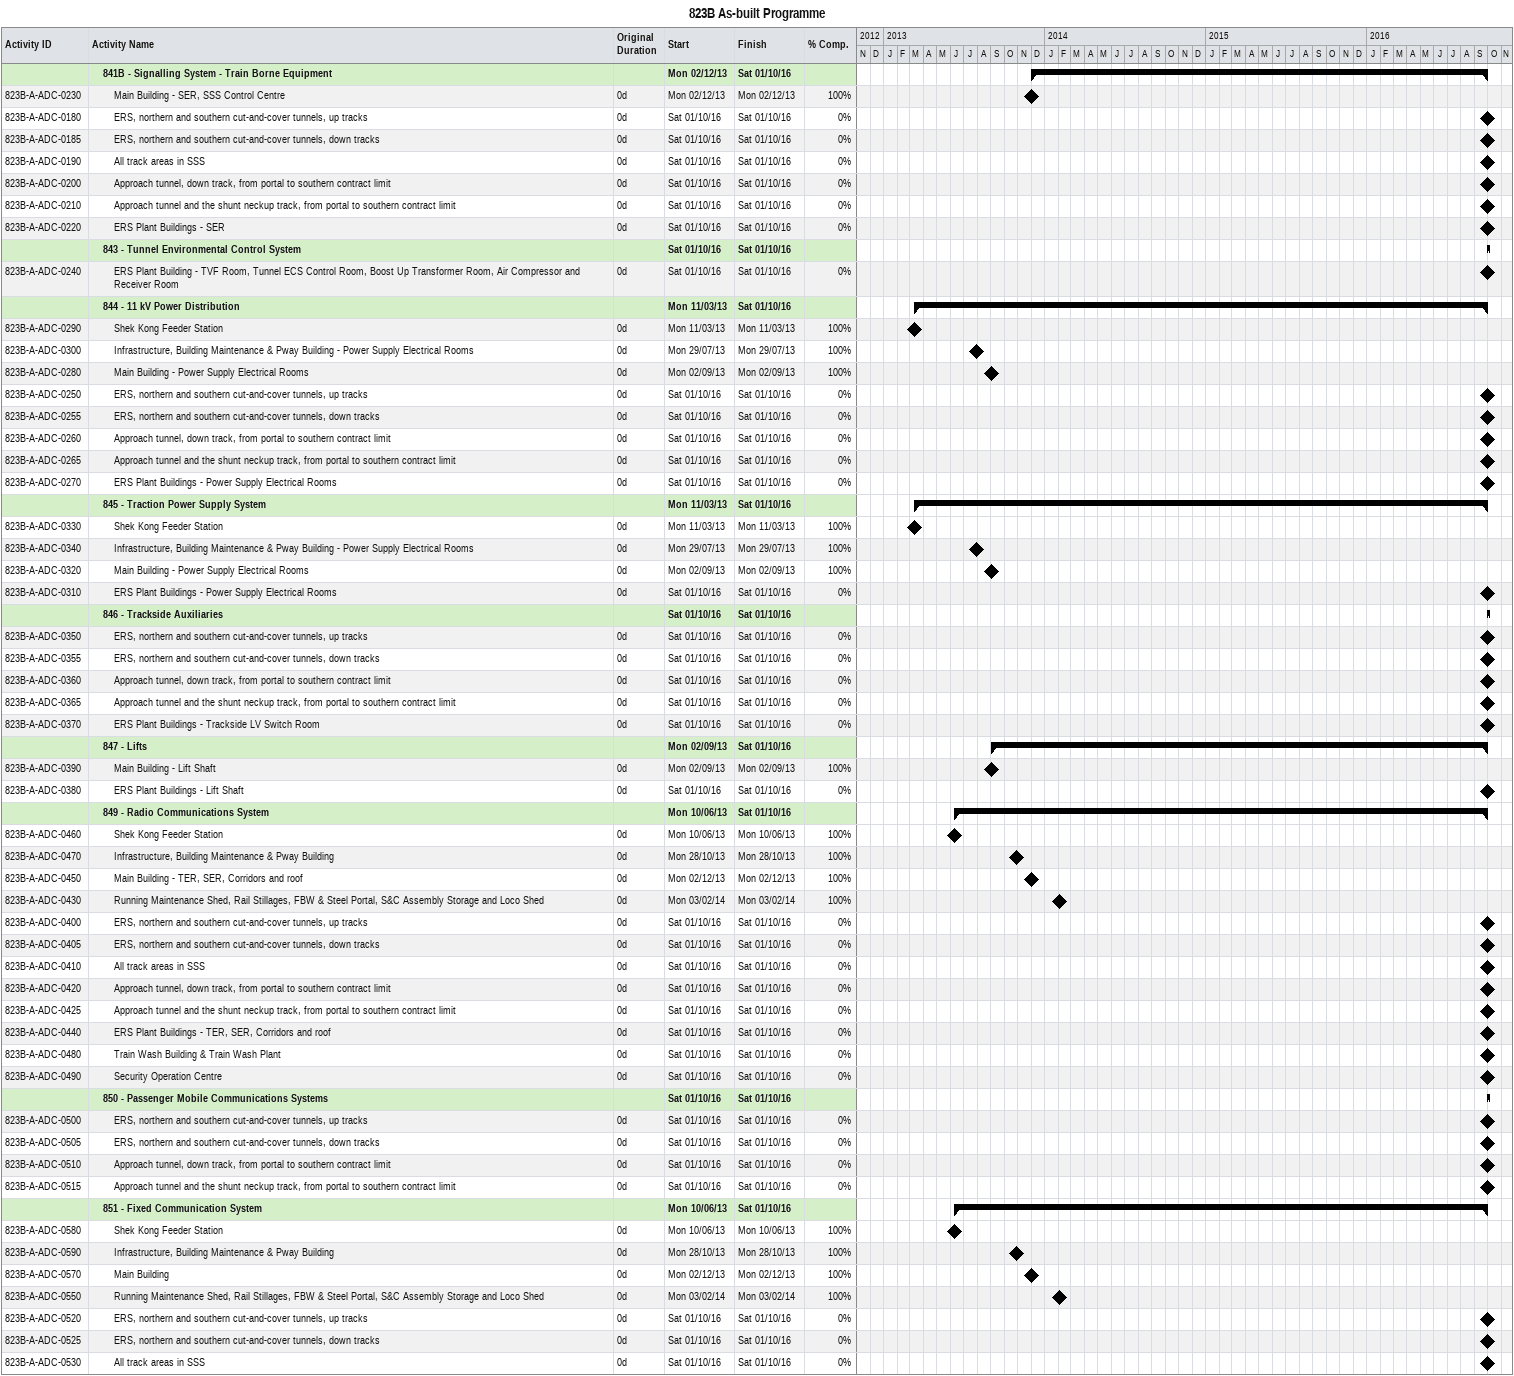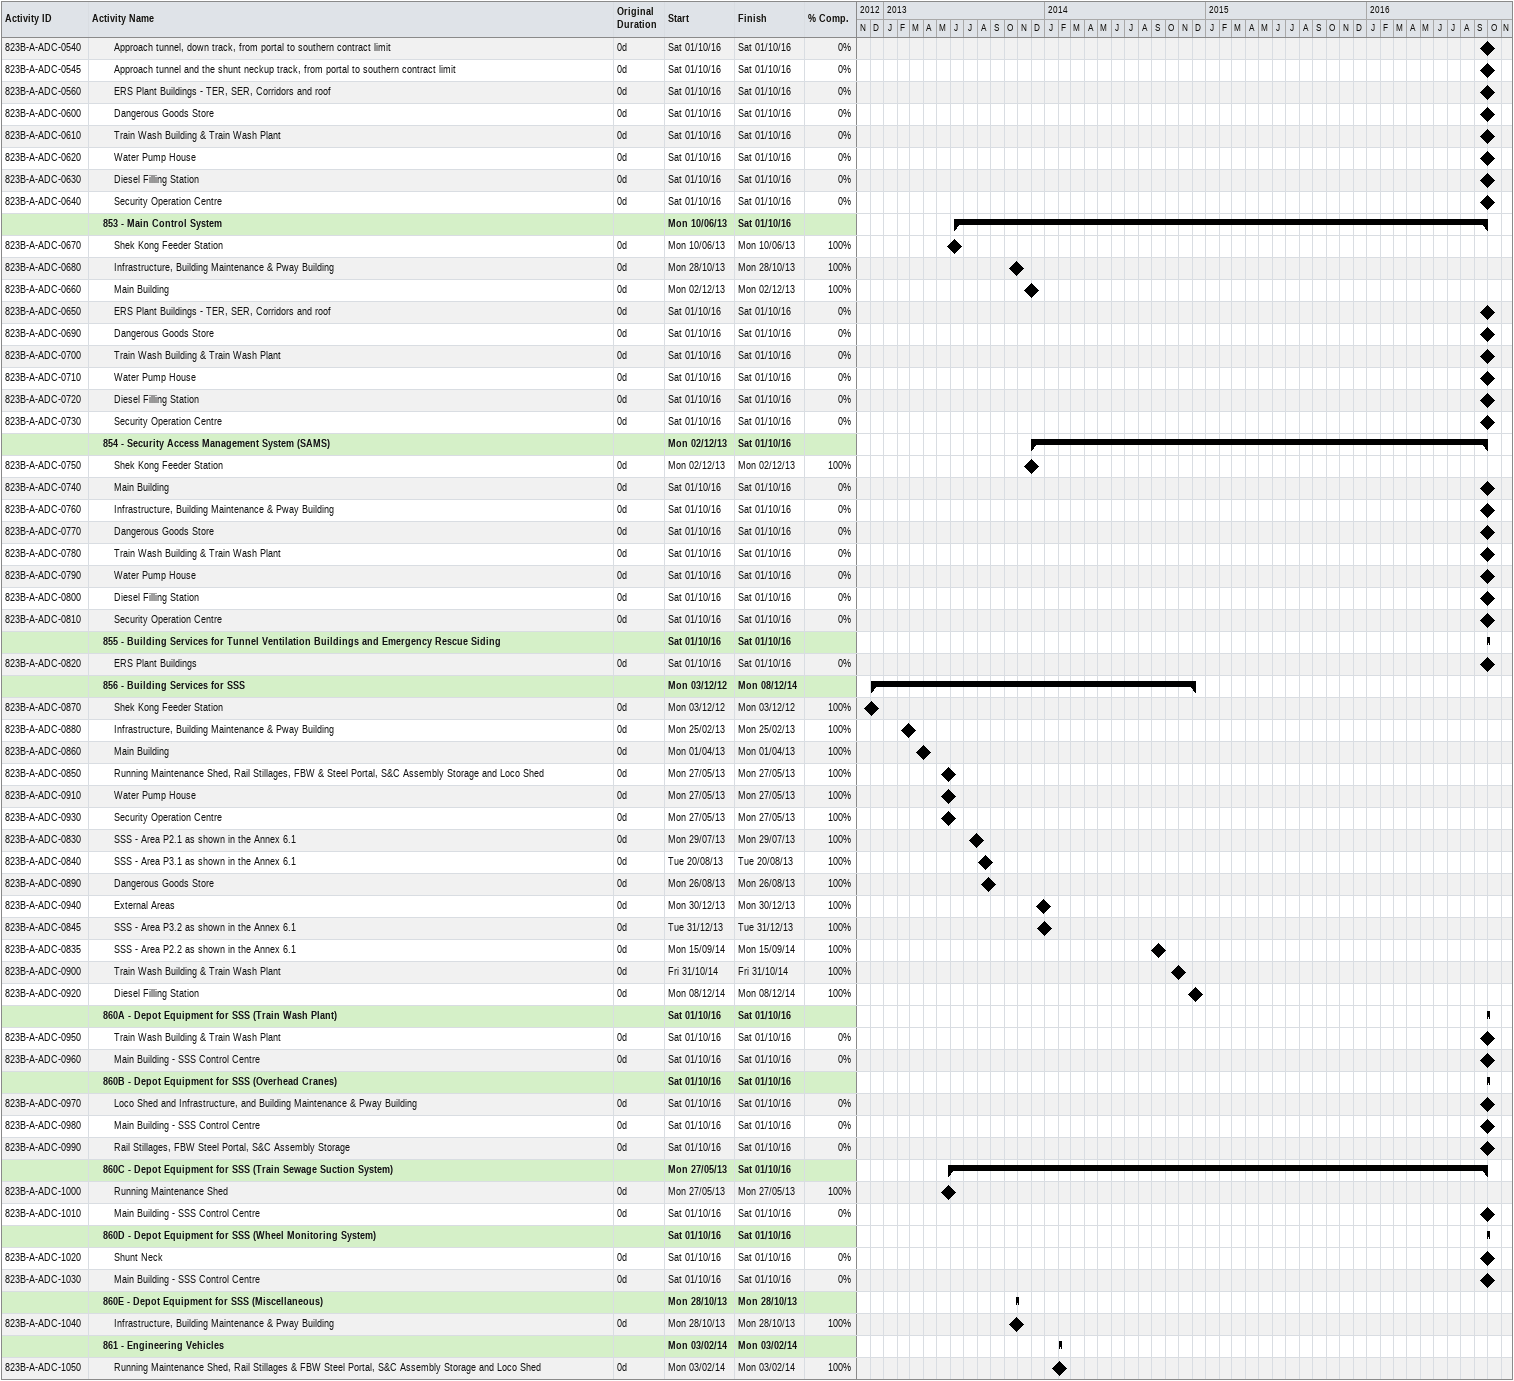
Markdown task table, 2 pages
823B As-built Programme

| ID | Level | Task | Original duration | Start | Finish | % complete |
|---|---|---|---|---|---|---|
|  | 2 | **841B - Signalling System - Train Borne Equipment** |  | 2013-12-02 | 2016-10-01 |  |
| 823B-A-ADC-0230 | 3 | Main Building - SER, SSS Control Centre | 0d | 2013-12-02 | 2013-12-02 | 100 |
| 823B-A-ADC-0180 | 3 | ERS, northern and southern cut-and-cover tunnels, up tracks | 0d | 2016-10-01 | 2016-10-01 | 0 |
| 823B-A-ADC-0185 | 3 | ERS, northern and southern cut-and-cover tunnels, down tracks | 0d | 2016-10-01 | 2016-10-01 | 0 |
| 823B-A-ADC-0190 | 3 | All track areas in SSS | 0d | 2016-10-01 | 2016-10-01 | 0 |
| 823B-A-ADC-0200 | 3 | Approach tunnel, down track, from portal to southern contract limit | 0d | 2016-10-01 | 2016-10-01 | 0 |
| 823B-A-ADC-0210 | 3 | Approach tunnel and the shunt neckup track, from portal to southern contract limit | 0d | 2016-10-01 | 2016-10-01 | 0 |
| 823B-A-ADC-0220 | 3 | ERS Plant Buildings - SER | 0d | 2016-10-01 | 2016-10-01 | 0 |
|  | 2 | **843 - Tunnel Environmental Control System** |  | 2016-10-01 | 2016-10-01 |  |
| 823B-A-ADC-0240 | 3 | ERS Plant Building - TVF Room, Tunnel ECS Control Room, Boost Up Transformer Room, Air Compressor and Receiver Room | 0d | 2016-10-01 | 2016-10-01 | 0 |
|  | 2 | **844 - 11 kV Power Distribution** |  | 2013-03-11 | 2016-10-01 |  |
| 823B-A-ADC-0290 | 3 | Shek Kong Feeder Station | 0d | 2013-03-11 | 2013-03-11 | 100 |
| 823B-A-ADC-0300 | 3 | Infrastructure, Building Maintenance & Pway Building - Power Supply Electrical Rooms | 0d | 2013-07-29 | 2013-07-29 | 100 |
| 823B-A-ADC-0280 | 3 | Main Building - Power Supply Electrical Rooms | 0d | 2013-09-02 | 2013-09-02 | 100 |
| 823B-A-ADC-0250 | 3 | ERS, northern and southern cut-and-cover tunnels, up tracks | 0d | 2016-10-01 | 2016-10-01 | 0 |
| 823B-A-ADC-0255 | 3 | ERS, northern and southern cut-and-cover tunnels, down tracks | 0d | 2016-10-01 | 2016-10-01 | 0 |
| 823B-A-ADC-0260 | 3 | Approach tunnel, down track, from portal to southern contract limit | 0d | 2016-10-01 | 2016-10-01 | 0 |
| 823B-A-ADC-0265 | 3 | Approach tunnel and the shunt neckup track, from portal to southern contract limit | 0d | 2016-10-01 | 2016-10-01 | 0 |
| 823B-A-ADC-0270 | 3 | ERS Plant Buildings - Power Supply Electrical Rooms | 0d | 2016-10-01 | 2016-10-01 | 0 |
|  | 2 | **845 - Traction Power Supply System** |  | 2013-03-11 | 2016-10-01 |  |
| 823B-A-ADC-0330 | 3 | Shek Kong Feeder Station | 0d | 2013-03-11 | 2013-03-11 | 100 |
| 823B-A-ADC-0340 | 3 | Infrastructure, Building Maintenance & Pway Building - Power Supply Electrical Rooms | 0d | 2013-07-29 | 2013-07-29 | 100 |
| 823B-A-ADC-0320 | 3 | Main Building - Power Supply Electrical Rooms | 0d | 2013-09-02 | 2013-09-02 | 100 |
| 823B-A-ADC-0310 | 3 | ERS Plant Buildings - Power Supply Electrical Rooms | 0d | 2016-10-01 | 2016-10-01 | 0 |
|  | 2 | **846 - Trackside Auxiliaries** |  | 2016-10-01 | 2016-10-01 |  |
| 823B-A-ADC-0350 | 3 | ERS, northern and southern cut-and-cover tunnels, up tracks | 0d | 2016-10-01 | 2016-10-01 | 0 |
| 823B-A-ADC-0355 | 3 | ERS, northern and southern cut-and-cover tunnels, down tracks | 0d | 2016-10-01 | 2016-10-01 | 0 |
| 823B-A-ADC-0360 | 3 | Approach tunnel, down track, from portal to southern contract limit | 0d | 2016-10-01 | 2016-10-01 | 0 |
| 823B-A-ADC-0365 | 3 | Approach tunnel and the shunt neckup track, from portal to southern contract limit | 0d | 2016-10-01 | 2016-10-01 | 0 |
| 823B-A-ADC-0370 | 3 | ERS Plant Buildings - Trackside LV Switch Room | 0d | 2016-10-01 | 2016-10-01 | 0 |
|  | 2 | **847 - Lifts** |  | 2013-09-02 | 2016-10-01 |  |
| 823B-A-ADC-0390 | 3 | Main Building - Lift Shaft | 0d | 2013-09-02 | 2013-09-02 | 100 |
| 823B-A-ADC-0380 | 3 | ERS Plant Buildings - Lift Shaft | 0d | 2016-10-01 | 2016-10-01 | 0 |
|  | 2 | **849 - Radio Communications System** |  | 2013-06-10 | 2016-10-01 |  |
| 823B-A-ADC-0460 | 3 | Shek Kong Feeder Station | 0d | 2013-06-10 | 2013-06-10 | 100 |
| 823B-A-ADC-0470 | 3 | Infrastructure, Building Maintenance & Pway Building | 0d | 2013-10-28 | 2013-10-28 | 100 |
| 823B-A-ADC-0450 | 3 | Main Building - TER, SER, Corridors and roof | 0d | 2013-12-02 | 2013-12-02 | 100 |
| 823B-A-ADC-0430 | 3 | Running Maintenance Shed, Rail Stillages, FBW & Steel Portal, S&C Assembly Storage and Loco Shed | 0d | 2014-02-03 | 2014-02-03 | 100 |
| 823B-A-ADC-0400 | 3 | ERS, northern and southern cut-and-cover tunnels, up tracks | 0d | 2016-10-01 | 2016-10-01 | 0 |
| 823B-A-ADC-0405 | 3 | ERS, northern and southern cut-and-cover tunnels, down tracks | 0d | 2016-10-01 | 2016-10-01 | 0 |
| 823B-A-ADC-0410 | 3 | All track areas in SSS | 0d | 2016-10-01 | 2016-10-01 | 0 |
| 823B-A-ADC-0420 | 3 | Approach tunnel, down track, from portal to southern contract limit | 0d | 2016-10-01 | 2016-10-01 | 0 |
| 823B-A-ADC-0425 | 3 | Approach tunnel and the shunt neckup track, from portal to southern contract limit | 0d | 2016-10-01 | 2016-10-01 | 0 |
| 823B-A-ADC-0440 | 3 | ERS Plant Buildings - TER, SER, Corridors and roof | 0d | 2016-10-01 | 2016-10-01 | 0 |
| 823B-A-ADC-0480 | 3 | Train Wash Building & Train Wash Plant | 0d | 2016-10-01 | 2016-10-01 | 0 |
| 823B-A-ADC-0490 | 3 | Security Operation Centre | 0d | 2016-10-01 | 2016-10-01 | 0 |
|  | 2 | **850 - Passenger Mobile Communications Systems** |  | 2016-10-01 | 2016-10-01 |  |
| 823B-A-ADC-0500 | 3 | ERS, northern and southern cut-and-cover tunnels, up tracks | 0d | 2016-10-01 | 2016-10-01 | 0 |
| 823B-A-ADC-0505 | 3 | ERS, northern and southern cut-and-cover tunnels, down tracks | 0d | 2016-10-01 | 2016-10-01 | 0 |
| 823B-A-ADC-0510 | 3 | Approach tunnel, down track, from portal to southern contract limit | 0d | 2016-10-01 | 2016-10-01 | 0 |
| 823B-A-ADC-0515 | 3 | Approach tunnel and the shunt neckup track, from portal to southern contract limit | 0d | 2016-10-01 | 2016-10-01 | 0 |
|  | 2 | **851 - Fixed Communication System** |  | 2013-06-10 | 2016-10-01 |  |
| 823B-A-ADC-0580 | 3 | Shek Kong Feeder Station | 0d | 2013-06-10 | 2013-06-10 | 100 |
| 823B-A-ADC-0590 | 3 | Infrastructure, Building Maintenance & Pway Building | 0d | 2013-10-28 | 2013-10-28 | 100 |
| 823B-A-ADC-0570 | 3 | Main Building | 0d | 2013-12-02 | 2013-12-02 | 100 |
| 823B-A-ADC-0550 | 3 | Running Maintenance Shed, Rail Stillages, FBW & Steel Portal, S&C Assembly Storage and Loco Shed | 0d | 2014-02-03 | 2014-02-03 | 100 |
| 823B-A-ADC-0520 | 3 | ERS, northern and southern cut-and-cover tunnels, up tracks | 0d | 2016-10-01 | 2016-10-01 | 0 |
| 823B-A-ADC-0525 | 3 | ERS, northern and southern cut-and-cover tunnels, down tracks | 0d | 2016-10-01 | 2016-10-01 | 0 |
| 823B-A-ADC-0530 | 3 | All track areas in SSS | 0d | 2016-10-01 | 2016-10-01 | 0 |
| 823B-A-ADC-0540 | 3 | Approach tunnel, down track, from portal to southern contract limit | 0d | 2016-10-01 | 2016-10-01 | 0 |
| 823B-A-ADC-0545 | 3 | Approach tunnel and the shunt neckup track, from portal to southern contract limit | 0d | 2016-10-01 | 2016-10-01 | 0 |
| 823B-A-ADC-0560 | 3 | ERS Plant Buildings - TER, SER, Corridors and roof | 0d | 2016-10-01 | 2016-10-01 | 0 |
| 823B-A-ADC-0600 | 3 | Dangerous Goods Store | 0d | 2016-10-01 | 2016-10-01 | 0 |
| 823B-A-ADC-0610 | 3 | Train Wash Building & Train Wash Plant | 0d | 2016-10-01 | 2016-10-01 | 0 |
| 823B-A-ADC-0620 | 3 | Water Pump House | 0d | 2016-10-01 | 2016-10-01 | 0 |
| 823B-A-ADC-0630 | 3 | Diesel Filling Station | 0d | 2016-10-01 | 2016-10-01 | 0 |
| 823B-A-ADC-0640 | 3 | Security Operation Centre | 0d | 2016-10-01 | 2016-10-01 | 0 |
|  | 2 | **853 - Main Control System** |  | 2013-06-10 | 2016-10-01 |  |
| 823B-A-ADC-0670 | 3 | Shek Kong Feeder Station | 0d | 2013-06-10 | 2013-06-10 | 100 |
| 823B-A-ADC-0680 | 3 | Infrastructure, Building Maintenance & Pway Building | 0d | 2013-10-28 | 2013-10-28 | 100 |
| 823B-A-ADC-0660 | 3 | Main Building | 0d | 2013-12-02 | 2013-12-02 | 100 |
| 823B-A-ADC-0650 | 3 | ERS Plant Buildings - TER, SER, Corridors and roof | 0d | 2016-10-01 | 2016-10-01 | 0 |
| 823B-A-ADC-0690 | 3 | Dangerous Goods Store | 0d | 2016-10-01 | 2016-10-01 | 0 |
| 823B-A-ADC-0700 | 3 | Train Wash Building & Train Wash Plant | 0d | 2016-10-01 | 2016-10-01 | 0 |
| 823B-A-ADC-0710 | 3 | Water Pump House | 0d | 2016-10-01 | 2016-10-01 | 0 |
| 823B-A-ADC-0720 | 3 | Diesel Filling Station | 0d | 2016-10-01 | 2016-10-01 | 0 |
| 823B-A-ADC-0730 | 3 | Security Operation Centre | 0d | 2016-10-01 | 2016-10-01 | 0 |
|  | 2 | **854 - Security Access Management System (SAMS)** |  | 2013-12-02 | 2016-10-01 |  |
| 823B-A-ADC-0750 | 3 | Shek Kong Feeder Station | 0d | 2013-12-02 | 2013-12-02 | 100 |
| 823B-A-ADC-0740 | 3 | Main Building | 0d | 2016-10-01 | 2016-10-01 | 0 |
| 823B-A-ADC-0760 | 3 | Infrastructure, Building Maintenance & Pway Building | 0d | 2016-10-01 | 2016-10-01 | 0 |
| 823B-A-ADC-0770 | 3 | Dangerous Goods Store | 0d | 2016-10-01 | 2016-10-01 | 0 |
| 823B-A-ADC-0780 | 3 | Train Wash Building & Train Wash Plant | 0d | 2016-10-01 | 2016-10-01 | 0 |
| 823B-A-ADC-0790 | 3 | Water Pump House | 0d | 2016-10-01 | 2016-10-01 | 0 |
| 823B-A-ADC-0800 | 3 | Diesel Filling Station | 0d | 2016-10-01 | 2016-10-01 | 0 |
| 823B-A-ADC-0810 | 3 | Security Operation Centre | 0d | 2016-10-01 | 2016-10-01 | 0 |
|  | 2 | **855 - Building Services for Tunnel Ventilation Buildings and Emergency Rescue Siding** |  | 2016-10-01 | 2016-10-01 |  |
| 823B-A-ADC-0820 | 3 | ERS Plant Buildings | 0d | 2016-10-01 | 2016-10-01 | 0 |
|  | 2 | **856 - Building Services for SSS** |  | 2012-12-03 | 2014-12-08 |  |
| 823B-A-ADC-0870 | 3 | Shek Kong Feeder Station | 0d | 2012-12-03 | 2012-12-03 | 100 |
| 823B-A-ADC-0880 | 3 | Infrastructure, Building Maintenance & Pway Building | 0d | 2013-02-25 | 2013-02-25 | 100 |
| 823B-A-ADC-0860 | 3 | Main Building | 0d | 2013-04-01 | 2013-04-01 | 100 |
| 823B-A-ADC-0850 | 3 | Running Maintenance Shed, Rail Stillages, FBW & Steel Portal, S&C Assembly Storage and Loco Shed | 0d | 2013-05-27 | 2013-05-27 | 100 |
| 823B-A-ADC-0910 | 3 | Water Pump House | 0d | 2013-05-27 | 2013-05-27 | 100 |
| 823B-A-ADC-0930 | 3 | Security Operation Centre | 0d | 2013-05-27 | 2013-05-27 | 100 |
| 823B-A-ADC-0830 | 3 | SSS - Area P2.1 as shown in the Annex 6.1 | 0d | 2013-07-29 | 2013-07-29 | 100 |
| 823B-A-ADC-0840 | 3 | SSS - Area P3.1 as shown in the Annex 6.1 | 0d | 2013-08-20 | 2013-08-20 | 100 |
| 823B-A-ADC-0890 | 3 | Dangerous Goods Store | 0d | 2013-08-26 | 2013-08-26 | 100 |
| 823B-A-ADC-0940 | 3 | External Areas | 0d | 2013-12-30 | 2013-12-30 | 100 |
| 823B-A-ADC-0845 | 3 | SSS - Area P3.2 as shown in the Annex 6.1 | 0d | 2013-12-31 | 2013-12-31 | 100 |
| 823B-A-ADC-0835 | 3 | SSS - Area P2.2 as shown in the Annex 6.1 | 0d | 2014-09-15 | 2014-09-15 | 100 |
| 823B-A-ADC-0900 | 3 | Train Wash Building & Train Wash Plant | 0d | 2014-10-31 | 2014-10-31 | 100 |
| 823B-A-ADC-0920 | 3 | Diesel Filling Station | 0d | 2014-12-08 | 2014-12-08 | 100 |
|  | 2 | **860A - Depot Equipment for SSS (Train Wash Plant)** |  | 2016-10-01 | 2016-10-01 |  |
| 823B-A-ADC-0950 | 3 | Train Wash Building & Train Wash Plant | 0d | 2016-10-01 | 2016-10-01 | 0 |
| 823B-A-ADC-0960 | 3 | Main Building - SSS Control Centre | 0d | 2016-10-01 | 2016-10-01 | 0 |
|  | 2 | **860B - Depot Equipment for SSS (Overhead Cranes)** |  | 2016-10-01 | 2016-10-01 |  |
| 823B-A-ADC-0970 | 3 | Loco Shed and Infrastructure, and Building Maintenance & Pway Building | 0d | 2016-10-01 | 2016-10-01 | 0 |
| 823B-A-ADC-0980 | 3 | Main Building - SSS Control Centre | 0d | 2016-10-01 | 2016-10-01 | 0 |
| 823B-A-ADC-0990 | 3 | Rail Stillages, FBW Steel Portal, S&C Assembly Storage | 0d | 2016-10-01 | 2016-10-01 | 0 |
|  | 2 | **860C - Depot Equipment for SSS (Train Sewage Suction System)** |  | 2013-05-27 | 2016-10-01 |  |
| 823B-A-ADC-1000 | 3 | Running Maintenance Shed | 0d | 2013-05-27 | 2013-05-27 | 100 |
| 823B-A-ADC-1010 | 3 | Main Building - SSS Control Centre | 0d | 2016-10-01 | 2016-10-01 | 0 |
|  | 2 | **860D - Depot Equipment for SSS (Wheel Monitoring System)** |  | 2016-10-01 | 2016-10-01 |  |
| 823B-A-ADC-1020 | 3 | Shunt Neck | 0d | 2016-10-01 | 2016-10-01 | 0 |
| 823B-A-ADC-1030 | 3 | Main Building - SSS Control Centre | 0d | 2016-10-01 | 2016-10-01 | 0 |
|  | 2 | **860E - Depot Equipment for SSS (Miscellaneous)** |  | 2013-10-28 | 2013-10-28 |  |
| 823B-A-ADC-1040 | 3 | Infrastructure, Building Maintenance & Pway Building | 0d | 2013-10-28 | 2013-10-28 | 100 |
|  | 2 | **861 - Engineering Vehicles** |  | 2014-02-03 | 2014-02-03 |  |
| 823B-A-ADC-1050 | 3 | Running Maintenance Shed, Rail Stillages & FBW Steel Portal, S&C Assembly Storage and Loco Shed | 0d | 2014-02-03 | 2014-02-03 | 100 |
